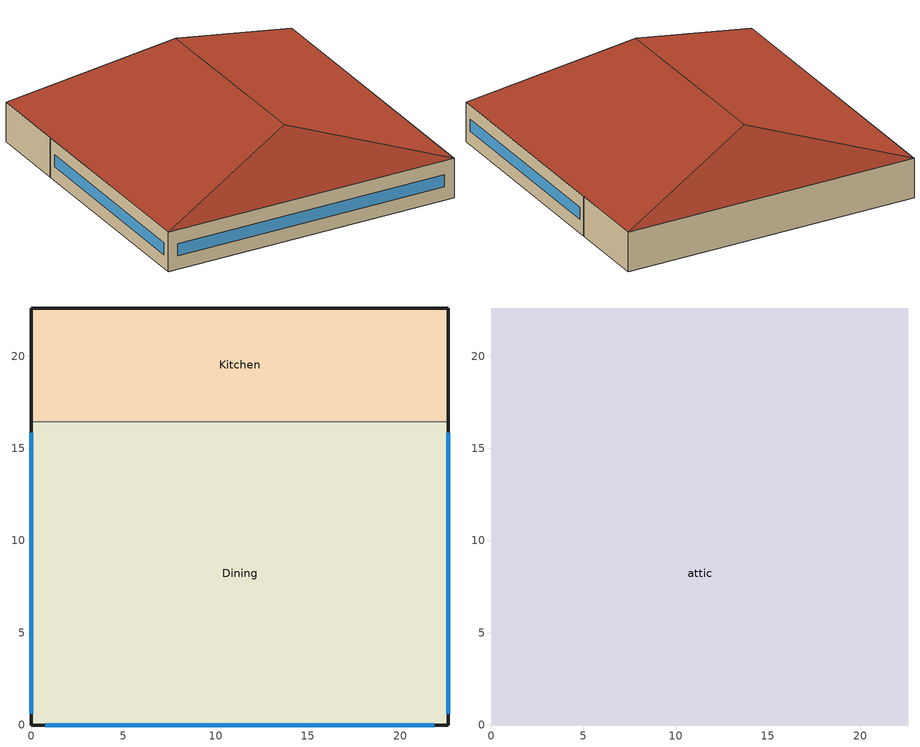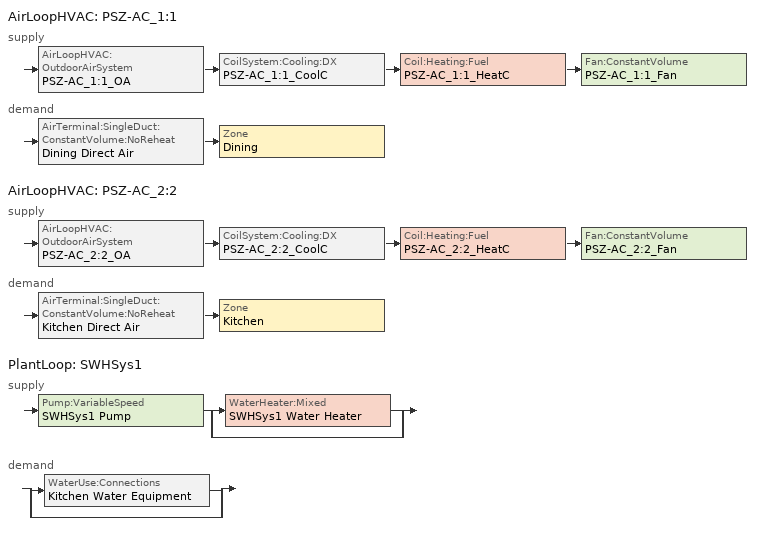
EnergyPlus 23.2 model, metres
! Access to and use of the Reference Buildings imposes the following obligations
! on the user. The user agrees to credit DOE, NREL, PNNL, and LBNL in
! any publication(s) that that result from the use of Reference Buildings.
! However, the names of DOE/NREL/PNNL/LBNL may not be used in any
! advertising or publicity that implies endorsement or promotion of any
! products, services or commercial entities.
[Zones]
Dining
 floor ground (ext-slab): 22.61,16.44 22.61,0 0,0 0,16.44 z0
 wall outside (Steel Frame Non-res Ext Wall): 0,16.44 0,0 22.61,0 22.61,16.44 z0:3.05
 wall to Kitchen (int-walls): 22.61,16.44 0,16.44 z0:3.05
 window (Window Non-res Fixed): 22.61,0.6 22.61,15.84 / 0.75,0 21.86,0 / 0,15.84 0,0.6 z1.07:1.98
Kitchen
 floor ground (ext-slab): 22.61,22.61 22.61,16.44 0,16.44 0,22.61 z0
 wall outside (Steel Frame Non-res Ext Wall): 22.61,16.44 22.61,22.61 0,22.61 0,16.44 z0:3.05
attic
 floor to Dining (Attic Non-res Floor): 0,0 0,16.44 22.61,16.44 22.61,0 z3.05
 floor to Kitchen (Attic Non-res Floor): 22.61,22.61 22.61,16.44 0,16.44 0,22.61 z3.05
 roof outside (Attic Non-res Roof): 22.61,0,3.05 22.61,22.61,3.05 11.3,18.84,6.82 11.3,3.77,6.82; 22.61,22.61,3.05 0,22.61,3.05 11.3,18.84,6.82; 0,0,3.05 22.61,0,3.05 11.3,3.77,6.82; 0,22.61,3.05 0,0,3.05 11.3,3.77,6.82 11.3,18.84,6.82
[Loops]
AirLoopHVAC 'PSZ-AC_1:1'
 supply: AirLoopHVAC:OutdoorAirSystem 'PSZ-AC_1:1_OA' > CoilSystem:Cooling:DX 'PSZ-AC_1:1_CoolC' > Coil:Heating:Fuel 'PSZ-AC_1:1_HeatC' > Fan:ConstantVolume 'PSZ-AC_1:1_Fan'
 demand: AirTerminal:SingleDuct:ConstantVolume:NoReheat 'Dining Direct Air' > Zone 'Dining'
AirLoopHVAC 'PSZ-AC_2:2'
 supply: AirLoopHVAC:OutdoorAirSystem 'PSZ-AC_2:2_OA' > CoilSystem:Cooling:DX 'PSZ-AC_2:2_CoolC' > Coil:Heating:Fuel 'PSZ-AC_2:2_HeatC' > Fan:ConstantVolume 'PSZ-AC_2:2_Fan'
 demand: AirTerminal:SingleDuct:ConstantVolume:NoReheat 'Kitchen Direct Air' > Zone 'Kitchen'
PlantLoop 'SWHSys1'
 supply: Pump:VariableSpeed 'SWHSys1 Pump' > split
  | WaterHeater:Mixed 'SWHSys1 Water Heater'
  | bypass
 demand: split
  | WaterUse:Connections 'Kitchen Water Equipment'
  | bypass
[Building]
Ref Bldg Full Service Restaurant New2004_v1.3_5.0: North Axis {deg}=0; Terrain=City; Loads Convergence Tolerance Value {W}=0.04; Temperature Convergence Tolerance Value {deltaC}=0.2; Solar Distribution=FullInteriorAndExterior; Maximum Number of Warmup Days=25; Minimum Number of Warmup Days=6
[Site:Location]
USA IL-CHICAGO-OHARE: Latitude {deg}=41.77; Longitude {deg}=-87.75; Time Zone {hr}=-6; Elevation {m}=190
[SizingPeriod:DesignDay] Day of Month=21; Humidity Condition Type=Wetbulb; Barometric Pressure {Pa}=99063; Rain Indicator=No; Snow Indicator=No; Daylight Saving Time Indicator=No; Solar Model Indicator=ASHRAEClearSky
Name | Month | Day Type | Maximum Dry-Bulb Temperature {C} | Daily Dry-Bulb Temperature Range {deltaC} | Wetbulb or DewPoint at Maximum Dry-Bulb {C} | Wind Speed {m/s} | Wind Direction {deg} | Sky Clearness
CHICAGO Ann Htg 99.6% Condns DB | 1 | WinterDesignDay | -20.6 | 0 | -20.6 | 4.9 | 270 | 0
CHICAGO Ann Clg .4% Condns WB=>MDB | 7 | SummerDesignDay | 31.2 | 10.7 | 25.5 | 5.3 | 230 | 1
[Site:WaterMainsTemperature]
Calculation Method=CORRELATION; Annual Average Outdoor Air Temperature {C}=9.69; Maximum Difference In Monthly Average Outdoor Air Temperatures {deltaC}=28.1
[Site:GroundTemperature:BuildingSurface]
19.527, 19.502, 19.536, 19.598, 20.002, 21.64, 22.225, 22.375, 21.449, 20.121, 19.802, 19.633
[Construction]
Steel Frame Non-res Ext Wall: Wood Siding, Steel Frame NonRes Wall Insulation, 1/2IN Gypsum
Attic Non-res Floor: 1/2IN Gypsum, AtticFloor NonRes Insulation, 1/2IN Gypsum
Attic Non-res Roof: Roof Membrane, Metal Decking
ext-slab: HW CONCRETE
int-walls: 1/2IN Gypsum, 1/2IN Gypsum
Window Non-res Fixed: NonRes Fixed Assembly Window
InteriorFurnishings: Std Wood 6inch
[Material] Thermal Absorptance=0.9
Name | Roughness | Thickness {m} | Conductivity {W/m-K} | Density {kg/m3} | Specific Heat {J/kg-K} | Solar Absorptance | Visible Absorptance
Steel Frame NonRes Wall Insulation | MediumRough | 0.0870565 | 0.049 | 265 | 836.8 | 0.7 | 0.7
AtticFloor NonRes Insulation | MediumRough | 0.236805 | 0.049 | 265 | 836.8 | 0.7 | 0.7
Std Wood 6inch | MediumSmooth | 0.15 | 0.12 | 540 | 1210 | 0.7 | 0.7
Wood Siding | MediumSmooth | 0.01 | 0.11 | 544.62 | 1210 | 0.78 | 0.78
1/2IN Gypsum | Smooth | 0.0127 | 0.16 | 784.9 | 830 | 0.92 | 0.92
HW CONCRETE | Rough | 0.1016 | 1.311 | 2240 | 836.8 | 0.7 | 0.7
Roof Membrane | VeryRough | 0.0095 | 0.16 | 1121.29 | 1460 | 0.7 | 0.7
Metal Decking | MediumSmooth | 0.0015 | 45.006 | 7680 | 418.4 | 0.7 | 0.3
[WindowMaterial:SimpleGlazingSystem]
NonRes Fixed Assembly Window: U-Factor {W/m2-K}=3.23646; Solar Heat Gain Coefficient=0.39
[Zone] Type=1; Multiplier=1; Floor Area {m2}=autocalculate
Name | Part of Total Floor Area
Dining; Kitchen | Yes
attic | No
[People] Number of People Schedule=BLDG_OCC_SCH; Fraction Radiant=0.3; Sensible Heat Fraction=AUTOCALCULATE; Activity Level Schedule=ACTIVITY_SCH; Enable ASHRAE 55 Comfort Warnings=No; Mean Radiant Temperature Calculation Type=ZoneAveraged; Work Efficiency Schedule=WORK_EFF_SCH; Clothing Insulation Calculation Method=ClothingInsulationSchedule; Clothing Insulation Schedule=CLOTHING_SCH; Air Velocity Schedule=AIR_VELO_SCH; Thermal Comfort Model 1 Type=FANGER
Name | Zone or ZoneList or Space or SpaceList | Number of People Calculation Method | Floor Area per Person {m2/person} | Number of People
Dining People | Dining | Area/Person | 1.39
Kitchen People | Kitchen | People |  | 7.5
[Lights] Schedule=BLDG_LIGHT_SCH; Design Level Calculation Method=Watts/Area; Return Air Fraction=0; Fraction Radiant=0.7; Fraction Visible=0.2; Fraction Replaceable=1; Return Air Fraction Calculated from Plenum Temperature=No
Name | Zone or ZoneList or Space or SpaceList | Watts per Zone Floor Area {W/m2}
Dining_Lights | Dining | 22.6
Kitchen_Lights | Kitchen | 12.9
[ElectricEquipment] Design Level Calculation Method=EquipmentLevel
Name | Zone or ZoneList or Space or SpaceList | Schedule | Design Level {W} | Fraction Latent | Fraction Radiant | Fraction Lost
Dining_MiscElec_Equip | Dining | BLDG_EQUIP_SCH | 22402 | 0.25 | 0.3 | 0
Kitchen_MiscElec_Equip | Kitchen | BLDG_EQUIP_SCH | 52500 | 0.25 | 0.3 | 0.2
Kitchen_ExhFan_Equip | Kitchen | Kitchen_Exhaust_SCH | 699 | 0 | 0 | 1
[GasEquipment]
Kitchen_MiscGas_Equip: Zone or ZoneList or Space or SpaceList=Kitchen; Schedule=GAS_EQUIP_SCH; Design Level Calculation Method=EquipmentLevel; Design Level {W}=166994; Fraction Latent=0.1; Fraction Radiant=0.2; Fraction Lost=0.7
[Exterior:Lights]
Exterior Facade Lighting: Schedule=ALWAYS_ON; Design Level {W}=4235; Control Option=AstronomicalClock
[ZoneInfiltration:DesignFlowRate] Constant Term Coefficient=1; Temperature Term Coefficient=0; Velocity Term Coefficient=0; Velocity Squared Term Coefficient=0
Name | Zone or ZoneList or Space or SpaceList | Schedule | Design Flow Rate Calculation Method | Flow per Exterior Surface Area {m3/s-m2} | Air Changes per Hour {1/hr}
Dining_Infiltration | Dining | INFIL_HALF_ON_SCH | Flow/ExteriorArea | 0.000302
Kitchen_Infiltration | Kitchen | INFIL_HALF_ON_SCH | Flow/ExteriorArea | 0.000302
attic_Infiltration | attic | ALWAYS_ON | AirChanges/Hour |  | 1
[InternalMass] Construction=InteriorFurnishings
Name | Zone or ZoneList | Surface Area {m2}
Dining Internal Mass | Dining | 743.4961
Kitchen Internal Mass | Kitchen | 278.8105
[ZoneMixing]
Kitchen Exhaust Fanmixing_0: Zone or Space=Kitchen; Schedule=HVACOperationSchd; Design Flow Rate Calculation Method=Flow/Zone; Design Flow Rate {m3/s}=1.828; Source Zone or Space=Dining; Delta Temperature {deltaC}=0
[Fan:ConstantVolume] Availability Schedule=HVACOperationSchd; Pressure Rise {Pa}=622; Maximum Flow Rate {m3/s}=AUTOSIZE; Motor In Airstream Fraction=1
Name | Fan Total Efficiency | Motor Efficiency
PSZ-AC_1:1_Fan | 0.56875 | 0.875
PSZ-AC_2:2_Fan | 0.546 | 0.84
[Fan:ZoneExhaust] Availability Schedule=HVACOperationSchd; Fan Total Efficiency=1; Pressure Rise {Pa}=1.0e-006
Name | Maximum Flow Rate {m3/s}
Dining Exhaust Fan | 1.828
Kitchen Exhaust Fan | 0.06
[Coil:Heating:Fuel] Availability Schedule=ALWAYS_ON; Fuel Type=NaturalGas; Nominal Capacity {W}=AUTOSIZE
Name | Burner Efficiency
PSZ-AC_1:1_HeatC | 0.78
PSZ-AC_2:2_HeatC | 0.8
[Coil:Cooling:DX:TwoSpeed]
PSZ-AC_1:1_CoolC DXCoil: Availability Schedule=ALWAYS_ON; High Speed Gross Rated Total Cooling Capacity {W}=AUTOSIZE; High Speed Rated Sensible Heat Ratio=AUTOSIZE; High Speed Gross Rated Cooling COP {W/W}=3.23372; High Speed Rated Air Flow Rate {m3/s}=AUTOSIZE; Total Cooling Capacity Function of Temperature Curve=Measured_CoolCStandard10Ton_CapFT; Total Cooling Capacity Function of Flow Fraction Curve=Measured_CoolCStandard10Ton_CapFF; Energy Input Ratio Function of Temperature Curve=Measured_CoolCStandard10Ton_EIRFT; Energy Input Ratio Function of Flow Fraction Curve=Measured_CoolCStandard10Ton_EIRFFF; Part Load Fraction Correlation Curve=No_PLR_Degredation; Low Speed Gross Rated Total Cooling Capacity {W}=AUTOSIZE; Low Speed Gross Rated Sensible Heat Ratio=AUTOSIZE; Low Speed Gross Rated Cooling COP {W/W}=3.28187; Low Speed Rated Air Flow Rate {m3/s}=AUTOSIZE; Low Speed Total Cooling Capacity Function of Temperature Curve=Measured_LowSpeedCoolCapLSFT; Low Speed Energy Input Ratio Function of Temperature Curve=Measured_LowSpeedCoolEIRLSFT
[Coil:Cooling:DX:SingleSpeed]
PSZ-AC_2:2_CoolC DXCoil: Availability Schedule=ALWAYS_ON; Gross Rated Total Cooling Capacity {W}=AUTOSIZE; Gross Rated Sensible Heat Ratio=AUTOSIZE; Gross Rated Cooling COP {W/W}=3.66668; Rated Air Flow Rate {m3/s}=AUTOSIZE; 2023 Rated Evaporator Fan Power Per Volume Flow {W/(m3/s)}=934.4; Total Cooling Capacity Function of Temperature Curve=Cool-Cap-fT; Total Cooling Capacity Function of Flow Fraction Curve=ConstantCubic; Energy Input Ratio Function of Temperature Curve=Cool-EIR-fT; Energy Input Ratio Function of Flow Fraction Curve=ConstantCubic; Part Load Fraction Correlation Curve=Cool-PLF-fPLR
[Zone equipment]
Dining: Dining Exhaust Fan, Dining Direct Air
Kitchen: Kitchen Exhaust Fan, Kitchen Direct Air
[Sizing:Zone] Zone Cooling Design Supply Air Temperature Input Method=SupplyAirTemperature; Zone Cooling Design Supply Air Temperature {C}=14; Zone Heating Design Supply Air Temperature Input Method=SupplyAirTemperature; Zone Heating Design Supply Air Temperature {C}=40; Zone Cooling Design Supply Air Humidity Ratio {kgWater/kgDryAir}=0.0085; Zone Heating Design Supply Air Humidity Ratio {kgWater/kgDryAir}=0.008; Cooling Design Air Flow Method=DesignDay; Heating Design Air Flow Method=DesignDay; Account for Dedicated Outdoor Air System=No; Dedicated Outdoor Air System Control Strategy=NeutralSupplyAir; Dedicated Outdoor Air Low Setpoint Temperature for Design {C}=autosize; Dedicated Outdoor Air High Setpoint Temperature for Design {C}=autosize
Name | Design Specification Outdoor Air Object
Dining | SZ DSOA Dining
Kitchen | SZ DSOA Kitchen
[DesignSpecification:OutdoorAir] Outdoor Air Method=Flow/Person
Name | Outdoor Air Flow per Person {m3/s-person}
SZ DSOA Dining | 0.01
SZ DSOA Kitchen | 0.008
[ZoneControl:Thermostat] Control Type Schedule=Dual Zone Control Type Sched
Name | Zone or ZoneList | Control 1
Dining Thermostat | Dining | Dining DualSPSched
Kitchen Thermostat | Kitchen | Kitchen DualSPSched
[ThermostatSetpoint:DualSetpoint]
Name | Heating Setpoint Temperature Schedule | Cooling Setpoint Temperature Schedule
Dining DualSPSched | HTGSETP_SCH | CLGSETP_SCH
Kitchen DualSPSched | HTGSETP_KITCHEN_SCH | CLGSETP_KITCHEN_SCH
[SetpointManager:SingleZone:Reheat] Control Variable=Temperature; Minimum Supply Air Temperature {C}=10; Maximum Supply Air Temperature {C}=50
Name | Control Zone | Setpoint Node or NodeList
SupAirTemp MngrDining | Dining | PSZ-AC_1:1 Supply Equipment Outlet Node
SupAirTemp MngrKitchen | Kitchen | PSZ-AC_2:2 Supply Equipment Outlet Node
[Sizing:System] Type of Load to Size On=Sensible; Design Outdoor Air Flow Rate {m3/s}=AUTOSIZE; Central Heating Maximum System Air Flow Ratio=1; Preheat Design Temperature {C}=7; Preheat Design Humidity Ratio {kgWater/kgDryAir}=0.008; Precool Design Temperature {C}=12.8; Precool Design Humidity Ratio {kgWater/kgDryAir}=0.008; Central Cooling Design Supply Air Temperature {C}=12.8; Central Heating Design Supply Air Temperature {C}=40; Type of Zone Sum to Use=NonCoincident; Central Cooling Design Supply Air Humidity Ratio {kgWater/kgDryAir}=0.0085; Central Heating Design Supply Air Humidity Ratio {kgWater/kgDryAir}=0.008; Cooling Supply Air Flow Rate Method=DesignDay; Cooling Supply Air Flow Rate {m3/s}=0; Heating Supply Air Flow Rate Method=DesignDay; Heating Supply Air Flow Rate {m3/s}=0; Zone Maximum Outdoor Air Fraction=1; Cooling Design Capacity Method=CoolingDesignCapacity; Cooling Design Capacity {W}=autosize; Heating Design Capacity Method=HeatingDesignCapacity; Heating Design Capacity {W}=autosize; Central Cooling Capacity Control Method=VAV
Name | 100% Outdoor Air in Cooling | 100% Outdoor Air in Heating
PSZ-AC_1:1 | No | No
PSZ-AC_2:2 | YES | YES
[Controller:OutdoorAir] Minimum Outdoor Air Flow Rate {m3/s}=AUTOSIZE; Maximum Outdoor Air Flow Rate {m3/s}=AUTOSIZE; Economizer Control Action Type=ModulateFlow; Economizer Maximum Limit Dry-Bulb Temperature {C}=28; Economizer Maximum Limit Enthalpy {J/kg}=64000; Economizer Minimum Limit Dry-Bulb Temperature {C}=-100; Lockout Type=NoLockout; Minimum Limit Type=FixedMinimum; Minimum Outdoor Air Schedule=MinOA_Sched
Name | Economizer Control Type
PSZ-AC_1:1_OA_Controller | DifferentialDryBulb
PSZ-AC_2:2_OA_Controller | NoEconomizer
[AirLoopHVAC] Design Supply Air Flow Rate {m3/s}=AUTOSIZE
PSZ-AC_1:1; PSZ-AC_2:2
[CoilSystem:Cooling:DX] Availability Schedule=ALWAYS_ON
Name | Cooling Coil
PSZ-AC_1:1_CoolC | PSZ-AC_1:1_CoolC DXCoil
PSZ-AC_2:2_CoolC | PSZ-AC_2:2_CoolC DXCoil
[AirTerminal:SingleDuct:ConstantVolume:NoReheat] Availability Schedule=ALWAYS_ON; Maximum Air Flow Rate {m3/s}=AUTOSIZE
Dining Direct Air; Kitchen Direct Air
[AvailabilityManager:NightCycle] Applicability Schedule=ALWAYS_ON; Fan Schedule=HVACOperationSchd; Control Type=CycleOnAny; Thermostat Tolerance {deltaC}=1; Cycling Run Time Control Type=FixedRunTime; Cycling Run Time {s}=1800
PSZ-AC_1:1 Availability Manager; PSZ-AC_2:2 Availability Manager
[SetpointManager:MixedAir] Control Variable=Temperature
Name | Setpoint Node or NodeList
PSZ-AC_1:1_CoolC SAT Manager | PSZ-AC_1:1_CoolC-PSZ-AC_1:1_HeatCNode
PSZ-AC_1:1_HeatC MixedAir Manager | PSZ-AC_1:1_HeatC-PSZ-AC_1:1_FanNode
PSZ-AC_1:1_OAMixed Air Temp Manager | PSZ-AC_1:1_OA-PSZ-AC_1:1_CoolCNode
PSZ-AC_2:2_CoolC SAT Manager | PSZ-AC_2:2_CoolC-PSZ-AC_2:2_HeatCNode
PSZ-AC_2:2_HeatC MixedAir Manager | PSZ-AC_2:2_HeatC-PSZ-AC_2:2_FanNode
PSZ-AC_2:2_OAMixed Air Temp Manager | PSZ-AC_2:2_OA-PSZ-AC_2:2_CoolCNode
[Refrigeration:Case] Availability Schedule=ALWAYS_ON; Zone=Kitchen; Rated Ambient Temperature {C}=23.88; Rated Ambient Relative Humidity {percent}=55; Latent Case Credit Curve Type=CaseTemperatureMethod; Standard Case Lighting Power per Unit Length {W/m}=33; Case Lighting Schedule=BLDG_LIGHT_SCH; Fraction of Lighting Energy to Case=1; Case Anti-Sweat Heater Power per Unit Length {W/m}=0; Minimum Anti-Sweat Heater Power per Unit Length {W/m}=0; Anti-Sweat Heater Control Type=None; Humidity at Zero Anti-Sweat Heater Energy {percent}=0; Case Height {m}=0; Defrost Energy Correction Curve Type=None
Name | Rated Total Cooling Capacity per Unit Length {W/m} | Rated Latent Heat Ratio | Rated Runtime Fraction | Case Length {m} | Case Operating Temperature {C} | Latent Case Credit Curve | Standard Case Fan Power per Unit Length {W/m} | Operating Case Fan Power per Unit Length {W/m} | Fraction of Anti-Sweat Heater Energy to Case | Case Defrost Power per Unit Length {W/m} | Case Defrost Type | Case Defrost Schedule | Case Defrost Drip-Down Schedule | Under Case HVAC Return Air Fraction | Refrigerated Case Restocking Schedule | Case Credit Fraction Schedule
Kitchen_Case:1_WALKINFREEZER | 688 | 0.1 | 0.4 | 2.44 | -23 | Kitchen_Case:1_WALKINFREEZERSingleShelfHorizontal_LatentEnergyMult | 74 | 74 | 0 | 820 | Electric | Kitchen_Case:1_WALKINFREEZER_CaseDefrost2aDaySched | Kitchen_Case:1_WALKINFREEZER_CaseDripDown2aDaySched | 0 | Kitchen_Case:1_WALKINFREEZER_WalkInStockingSched | Kitchen_Case:1_WALKINFREEZER_CaseCreditReduxSched
Kitchen_Case:2_SELFCONTAINEDDISPLAYCASE | 734 | 0.08 | 0.85 | 3.05 | 2 | Kitchen_Case:2_SELFCONTAINEDDISPLAYCASEMultiShelfVertical_LatentEnergyMult | 66 | 66 | 0.2 | 0 | None |  |  | 0.05 | Kitchen_Case:2_SELFCONTAINEDDISPLAYCASE_CaseStockingSched
[Refrigeration:CompressorRack] Heat Rejection Location=OUTDOORS; Design Condenser Fan Power {W}=330; Condenser Type=AIRCOOLED
Name | Design Compressor Rack COP {W/W} | Compressor Rack COP Function of Temperature Curve | Condenser Fan Power Function of Temperature Curve | Refrigeration Case Name or WalkIn Name or CaseAndWalkInList
RACK1 | 1.5 | RACK1_RackCOPfTCurve | RACK1_RackCondFanCurve2 | Kitchen_Case:1_WALKINFREEZER
RACK2 | 3 | RACK2_RackCOPfTCurve |  | Kitchen_Case:2_SELFCONTAINEDDISPLAYCASE
[WaterHeater:Mixed]
SWHSys1 Water Heater: Tank Volume {m3}=0.2; Setpoint Temperature Schedule=SWHSys1 Water Heater Setpoint Temperature Schedule Name; Deadband Temperature Difference {deltaC}=2; Maximum Temperature Limit {C}=82.2222; Heater Control Type=Cycle; Heater Maximum Capacity {W}=845000; Heater Fuel Type=NATURALGAS; Heater Thermal Efficiency=0.8; Off Cycle Parasitic Fuel Consumption Rate {W}=20; Off Cycle Parasitic Fuel Type=NATURALGAS; Off Cycle Parasitic Heat Fraction to Tank=0.8; On Cycle Parasitic Fuel Type=NATURALGAS; Ambient Temperature Indicator=SCHEDULE; Ambient Temperature Schedule=SWHSys1 Water Heater Ambient Temperature Schedule Name; Off Cycle Loss Coefficient to Ambient Temperature {W/K}=6; On Cycle Loss Coefficient to Ambient Temperature {W/K}=6; Use Side Effectiveness=1; Source Side Effectiveness=1; Use Side Design Flow Rate {m3/s}=AUTOSIZE; Source Side Design Flow Rate {m3/s}=AUTOSIZE; Indirect Water Heating Recovery Time {hr}=1.5
[WaterUse:Equipment]
Kitchen Water Equipment: Peak Flow Rate {m3/s}=0.00014; Flow Rate Fraction Schedule=BLDG_SWH_SCH; Target Temperature Schedule=Kitchen Water Equipment Temp Sched; Hot Water Supply Temperature Schedule=Kitchen Water Equipment Hot Supply Temp Sched; Zone=Kitchen; Sensible Fraction Schedule=Kitchen Water Equipment Sensible fract sched; Latent Fraction Schedule=Kitchen Water Equipment Latent fract sched
[Pump:VariableSpeed]
SWHSys1 Pump: Design Maximum Flow Rate {m3/s}=AUTOSIZE; Design Pump Head {Pa}=0.1; Design Power Consumption {W}=AUTOSIZE; Motor Efficiency=1; Fraction of Motor Inefficiencies to Fluid Stream=0; Coefficient 1 of the Part Load Performance Curve=0; Coefficient 2 of the Part Load Performance Curve=1; Coefficient 3 of the Part Load Performance Curve=0; Coefficient 4 of the Part Load Performance Curve=0; Design Minimum Flow Rate {m3/s}=0; Pump Control Type=Intermittent
[PlantEquipmentList]
SWHSys1 Equipment List: SWHSys1 Water Heater
[Sizing:Plant]
SWHSys1: Loop Type=Heating; Design Loop Exit Temperature {C}=60; Loop Design Temperature Difference {deltaC}=5
[SetpointManager:Scheduled]
SWHSys1 Loop Setpoint Manager: Control Variable=Temperature; Schedule=SWHSys1-Loop-Temp-Schedule; Setpoint Node or NodeList=SWHSys1 Supply Outlet Node
[PlantEquipmentOperationSchemes]
SWHSys1 Loop Operation Scheme List: Control Scheme 1=SWHSys1 Operation Scheme; Control Scheme 1 Schedule=PlantOnSched
[PlantEquipmentOperation:HeatingLoad]
SWHSys1 Operation Scheme: Load Range 1 Lower Limit {W}=0; Load Range 1 Upper Limit {W}=1000000000000000; Range 1 Equipment List=SWHSys1 Equipment List
[PlantLoop]
SWHSys1: Fluid Type=Water; Plant Equipment Operation Scheme=SWHSys1 Loop Operation Scheme List; Maximum Loop Temperature {C}=60; Minimum Loop Temperature {C}=10; Maximum Loop Flow Rate {m3/s}=AUTOSIZE; Minimum Loop Flow Rate {m3/s}=0; Plant Loop Volume {m3}=AUTOSIZE; Load Distribution Scheme=Optimal
[WaterUse:Connections]
Kitchen Water Equipment: Water Use Equipment 1=Kitchen Water Equipment
[UtilityCost:Tariff]
Name | Output Meter | Conversion Factor Choice | Demand Window Length | Monthly Charge or Variable | Group
PSI_LLF_LowLoadFactorService | Electricity:Facility | kWh | HalfHour | 15 | Comm Elect
PSI_CS_CommercialElectricService | Electricity:Facility | kWh |  | 9.4 | Comm Elect
IN_EIAMonthlyRateGas | NaturalGas:Facility | MCF |  | 0 | Comm Gas
[UtilityCost:Charge:Block] Source Variable=totalEnergy; Season=Annual; Category Variable=EnergyCharges
Name | Utility Cost Charge Block | Tariff | Block Size 1 Value or Variable | Block 1 Cost per Unit Value or Variable | Block Size 2 Value or Variable | Block 2 Cost per Unit Value or Variable | Block Size 3 Value or Variable | Block 3 Cost per Unit Value or Variable | Block Size 4 Value or Variable | Block 4 Cost per Unit Value or Variable | Block Size Multiplier Value or Variable
 | AnnualEnergyCharge | PSI_LLF_LowLoadFactorService | 300 | 0.108222 | 700 | 0.087021 | 1500 | 0.07842 | remaining | 0.05832
 | AnnualDemandBaseCharge | PSI_LLF_LowLoadFactorService | 190 | 0 | 110 | 0.051773 | remaining | 0.046965 |  |  | TotalDemand
 | AnnualEnergyCharge | PSI_CS_CommercialElectricService | 300 | 0.082409 | 700 | 0.072873 | 1500 | 0.061696 | remaining | 0.041179
[UtilityCost:Charge:Simple] Season=Annual
Name | Utility Cost Charge Simple | Tariff | Source Variable | Category Variable | Cost per Unit Value or Variable
 | FuelCostAdjustEnergyCharge | PSI_LLF_LowLoadFactorService | totalEnergy | EnergyCharges | 0.002028
 | QualPollutionControlAdjustEnergyCharge | PSI_LLF_LowLoadFactorService | totalEnergy | EnergyCharges | 0.000536
 | SoxNoxRiderAdjustEnergyCharge | PSI_LLF_LowLoadFactorService | totalEnergy | EnergyCharges | 0.001127
 | DSMRiderAdjustEnergyCharge | PSI_LLF_LowLoadFactorService | totalEnergy | EnergyCharges | -0.00037
 | PurchPowerTrackerAdjustEnergyCharge | PSI_LLF_LowLoadFactorService | totalEnergy | EnergyCharges | -3.1e-05
 | MidwestISOAdjustEnergyCharge | PSI_LLF_LowLoadFactorService | totalEnergy | EnergyCharges | -0.000216
 | CleanCoalRiderEnergyCharge | PSI_LLF_LowLoadFactorService | totalEnergy | EnergyCharges | 0.000833
 | TaxofeightPercent | PSI_LLF_LowLoadFactorService | SubTotal | Taxes | 0.08
 | FuelCostAdjustEnergyCharge | PSI_CS_CommercialElectricService | totalEnergy | EnergyCharges | 0.002028
 | QualPollutionControlAdjustEnergyCharge | PSI_CS_CommercialElectricService | totalEnergy | EnergyCharges | 0.000536
 | SoxNoxRiderAdjustEnergyCharge | PSI_CS_CommercialElectricService | totalEnergy | EnergyCharges | 0.001127
 | DSMRiderAdjustEnergyCharge | PSI_CS_CommercialElectricService | totalEnergy | EnergyCharges | 0.000021
 | PurchPowerTrackerAdjustEnergyCharge | PSI_CS_CommercialElectricService | totalEnergy | EnergyCharges | 0.000034
 | MidwestISOAdjustEnergyCharge | PSI_CS_CommercialElectricService | totalEnergy | EnergyCharges | -0.000203
 | CleanCoalRiderEnergyCharge | PSI_CS_CommercialElectricService | totalEnergy | EnergyCharges | 0.000807
 | TaxofeightPercent | PSI_CS_CommercialElectricService | SubTotal | Taxes | 0.08
 | MonthlyRateGasCharge | IN_EIAMonthlyRateGas | totalEnergy | EnergyCharges | IN_MonthlyGasRates
 | TaxofEightPercent | IN_EIAMonthlyRateGas | SubTotal | Taxes | 0.08
[UtilityCost:Qualify] Variable=TotalDemand; Threshold Value or Variable=75; Season=Annual; Threshold Test=Count
Name | Utility Cost Qualify | Tariff | Qualify Type | Number of Months
 | MinDemand75kw | PSI_LLF_LowLoadFactorService | Minimum | 12
 | MaxDemand75kw | PSI_CS_CommercialElectricService | Maximum | 1
[UtilityCost:Variable]
IN_MonthlyGasRates: Tariff=IN_EIAMonthlyRateGas; Variable Type=Currency; January Value=8.22; February Value=7.51; March Value=8.97; April Value=9.01; May Value=9.16; June Value=10.44; July Value=10.32; August Value=10.13; September Value=9.2; October Value=8.18; November Value=7.83; December Value=7.63
[Schedule:Compact]
ALWAYS_ON; PlantOnSched: Through: 12/31, For: AllDays, Until: 24:00, 1
ACTIVITY_SCH: Through: 12/31, For: AllDays, Until: 24:00, 120
AIR_VELO_SCH; Kitchen Water Equipment Sensible fract sched: Through: 12/31, For: AllDays, Until: 24:00, 0.2
BLDG_EQUIP_SCH: Through: 12/31, For: Weekday, Until: 06:00, 0.1, Until: 07:00, 0.25, Until: 09:00, 0.35, Until: 10:00, 0.25, Until: 13:00, 0.35, Until: 16:00, 0.25, Until: 19:00, 0.35, Until: 24:00, 0.25, For: Saturday, Until: 06:00, 0.1, Until: 07:00, 0.25, Until: 09:00, 0.35, Until: 10:00, 0.25, Until: 13:00, 0.35, Until: 16:00, 0.25, Until: 19:00, 0.35, Until: 24:00, 0.25, For: SummerDesignDay, Until: 24:00, 0.35, For: WinterDesignDay, Until: 24:00, 0, For: Sunday Holidays AllOtherDays, Until: 06:00, 0.1, Until: 07:00, 0.25, Until: 09:00, 0.35, Until: 10:00, 0.25, Until: 13:00, 0.35, Until: 16:00, 0.25, Until: 19:00, 0.35, Until: 24:00, 0.25
BLDG_LIGHT_SCH: Through: 12/31, For: SummerDesignDay, Until: 24:00, 1, For: WinterDesignDay, Until: 24:00, 0, For: Weekday Saturday Sunday Holidays AllOtherDays, Until: 01:00, 0.45, Until: 05:00, 0.15, Until: 06:00, 0.45, Until: 24:00, 0.9
BLDG_OCC_SCH: Through: 12/31, For: Weekdays, Until: 01:00, 0.05, Until: 05:00, 0, Until: 06:00, 0.05, Until: 07:00, 0.1, Until: 10:00, 0.4, Until: 11:00, 0.2, Until: 12:00, 0.5, Until: 13:00, 0.8, Until: 14:00, 0.7, Until: 15:00, 0.4, Until: 16:00, 0.2, Until: 17:00, 0.25, Until: 18:00, 0.5, Until: 21:00, 0.8, Until: 22:00, 0.5, Until: 23:00, 0.35, Until: 24:00, 0.2, For: SummerDesignDay, Until: 24:00, 1, For: WinterDesignDay, Until: 24:00, 0, For: Saturday, Until: 01:00, 0.05, Until: 06:00, 0, Until: 07:00, 0.05, Until: 09:00, 0.5, Until: 10:00, 0.4, Until: 11:00, 0.2, Until: 12:00, 0.45, Until: 14:00, 0.5, Until: 15:00, 0.35, Until: 18:00, 0.3, Until: 19:00, 0.7, Until: 20:00, 0.9, Until: 21:00, 0.7, Until: 22:00, 0.65, Until: 23:00, 0.55, Until: 24:00, 0.35, For: Sunday Holidays AllOtherDays, Until: 01:00, 0.05, Until: 06:00, 0, Until: 07:00, 0.05, Until: 09:00, 0.5, Until: 11:00, 0.2, Until: 12:00, 0.3, Until: 14:00, 0.5, Until: 15:00, 0.3, Until: 16:00, 0.2, Until: 17:00, 0.25, Until: 18:00, 0.35, Until: 19:00, 0.55, Until: 20:00, 0.65, Until: 21:00, 0.7, Until: 22:00, 0.35, Until: 24:00, 0.2
CLOTHING_SCH: Through: 04/30, For: AllDays, Until: 24:00, 1, Through: 09/30, For: AllDays, Until: 24:00, 0.5, Through: 12/31, For: AllDays, Until: 24:00, 1
GAS_EQUIP_SCH: Through: 12/31, For: Weekdays Saturday, Until: 05:00, 0.02, Until: 06:00, 0.05, Until: 07:00, 0.1, Until: 08:00, 0.15, Until: 09:00, 0.2, Until: 10:00, 0.15, Until: 13:00, 0.25, Until: 14:00, 0.2, Until: 15:00, 0.15, Until: 16:00, 0.2, Until: 19:00, 0.3, Until: 21:00, 0.2, Until: 22:00, 0.15, Until: 23:00, 0.1, Until: 24:00, 0.05, For: SummerDesignDay, Until: 24:00, 0.25, For: WinterDesignDay, Until: 24:00, 0, For: Sunday Holidays AllOtherDays, Until: 05:00, 0.02, Until: 06:00, 0.05, Until: 07:00, 0.1, Until: 08:00, 0.15, Until: 09:00, 0.2, Until: 10:00, 0.15, Until: 13:00, 0.25, Until: 14:00, 0.2, Until: 15:00, 0.15, Until: 16:00, 0.2, Until: 19:00, 0.3, Until: 21:00, 0.2, Until: 22:00, 0.15, Until: 23:00, 0.1, Until: 24:00, 0.05
Kitchen_Exhaust_SCH; HVACOperationSchd; MinOA_Sched: Through: 12/31, For: AllDays, Until: 01:00, 1, Until: 05:00, 0, Until: 24:00, 1
INFIL_HALF_ON_SCH: Through: 12/31, For: Weekdays SummerDesignDay, Until: 05:00, 1, Until: 24:00, 0.5, For: Saturday WinterDesignDay, Until: 05:00, 1, Until: 24:00, 0.5, For: Sunday Holidays AllOtherDays, Until: 05:00, 1, Until: 24:00, 0.5
WORK_EFF_SCH: Through: 12/31, For: AllDays, Until: 24:00, 0
Dual Zone Control Type Sched: Through: 12/31, For: AllDays, Until: 24:00, 4
CLGSETP_KITCHEN_SCH: Through: 12/31, For: WinterDesignDay, Until: 24:00, 30, For: AllOtherDays, Until: 01:00, 26, Until: 05:00, 30, Until: 24:00, 26
HTGSETP_KITCHEN_SCH: Through: 12/31, For: SummerDesignDay, Until: 24:00, 15.6, For: WinterDesignDay, Until: 24:00, 19, For: AllOtherDays, Until: 01:00, 19, Until: 05:00, 15.6, Until: 24:00, 19
CLGSETP_SCH: Through: 12/31, For: WinterDesignDay, Until: 24:00, 30, For: AllOtherDays, Until: 01:00, 24, Until: 05:00, 30, Until: 24:00, 24
HTGSETP_SCH: Through: 12/31, For: SummerDesignDay, Until: 24:00, 15.6, For: WinterDesignDay, Until: 24:00, 21, For: AllOtherDays, Until: 01:00, 21, Until: 05:00, 15.6, Until: 24:00, 21
Kitchen_Case:1_WALKINFREEZER_CaseCreditReduxSched: Through: 12/31, For:AllDays, Interpolate:No, Until: 7:00, 0.2, Until: 21:00, 0.4, Until: 24:00, 0.2
Kitchen_Case:1_WALKINFREEZER_CaseDefrost2aDaySched: Through: 12/31, For:AllDays, Interpolate:Average, Until: 11:00, 0, Until: 11:20, 1, Until: 23:00, 0, Until: 23:20, 1, Until: 24:00, 0
Kitchen_Case:1_WALKINFREEZER_CaseDripDown2aDaySched: Through: 12/31, For:AllDays, Interpolate:Average, Until: 11:00, 0, Until: 11:30, 1, Until: 23:00, 0, Until: 23:30, 1, Until: 24:00, 0
Kitchen_Case:1_WALKINFREEZER_WalkInStockingSched: Through: 12/31, For: Tuesday Friday, Until: 4:00, 0, Until: 5:00, 725, Until: 6:00, 417, Until: 7:00, 290, Until: 24:00, 0, For: AllOtherDays, Until: 4:00, 0, Until: 5:00, 125, Until: 6:00, 117, Until: 7:00, 90, Until: 19:00, 0, Until: 20:00, 125, Until: 21:00, 117, Until: 22:00, 90, Until: 24:00, 0
Kitchen_Case:2_SELFCONTAINEDDISPLAYCASE_CaseStockingSched: Through: 12/31, For:AllDays, Until: 6:00, 0, Until: 7:00, 50, Until: 9:00, 70, Until: 10:00, 80, Until: 11:00, 70, Until: 13:00, 50, Until: 14:00, 80, Until: 15:00, 90, Until: 16:00, 80, Until: 24:00, 0
BLDG_SWH_SCH: Through: 12/31, For: Weekdays SummerDesignDay, Until: 01:00, 0.2, Until: 06:00, 0, Until: 07:00, 0.15, Until: 08:00, 0.6, Until: 09:00, 0.55, Until: 10:00, 0.45, Until: 11:00, 0.4, Until: 12:00, 0.45, Until: 13:00, 0.4, Until: 14:00, 0.35, Until: 17:00, 0.3, Until: 18:00, 0.4, Until: 19:00, 0.55, Until: 20:00, 0.6, Until: 21:00, 0.5, Until: 22:00, 0.55, Until: 23:00, 0.45, Until: 24:00, 0.25, For: Saturday WinterDesignDay, Until: 01:00, 0.2, Until: 06:00, 0, Until: 09:00, 0.15, Until: 10:00, 0.5, Until: 11:00, 0.45, Until: 13:00, 0.5, Until: 14:00, 0.45, Until: 16:00, 0.4, Until: 17:00, 0.35, Until: 18:00, 0.4, Until: 20:00, 0.55, Until: 21:00, 0.5, Until: 22:00, 0.55, Until: 23:00, 0.4, Until: 24:00, 0.3, For: Sunday Holidays AllOtherDays, Until: 01:00, 0.25, Until: 06:00, 0, Until: 10:00, 0.15, Until: 12:00, 0.5, Until: 14:00, 0.4, Until: 17:00, 0.3, Until: 18:00, 0.4, Until: 20:00, 0.5, Until: 21:00, 0.4, Until: 22:00, 0.5, Until: 23:00, 0.4, Until: 24:00, 0.2
Kitchen Water Equipment Hot Supply Temp Sched; Kitchen Water Equipment Temp Sched: Through: 12/31, For: AllDays, Until: 24:00, 49
Kitchen Water Equipment Latent fract sched: Through: 12/31, For: AllDays, Until: 24:00, 0.05
SWHSys1 Water Heater Ambient Temperature Schedule Name: Through: 12/31, For: AllDays, Until: 24:00, 22
SWHSys1 Water Heater Setpoint Temperature Schedule Name; SWHSys1-Loop-Temp-Schedule: Through: 12/31, For: AllDays, Until: 24:00, 60
[Curve:Quadratic]
Name | Coefficient1 Constant | Coefficient2 x | Coefficient3 x**2 | Minimum Value of x | Maximum Value of x | Minimum Curve Output | Maximum Curve Output
Cool-PLF-fPLR | 0.909496 | 0.0986477 | -0.00819488 | 0 | 1 | 0.7 | 1
Measured_CoolCStandard10Ton_CapFF | 0.7685 | 0.2315 | 0 | 0.776 | 1.197
Measured_CoolCStandard10Ton_EIRFFF | 1.192 | -0.1917 | 0 | 0.776 | 1.197
No_PLR_Degredation | 1 | 0 | 0 | 0 | 1
RACK1_RackCOPfTCurve | 1.7603 | -0.0377 | 0.0004 | 10 | 35
RACK1_RackCondFanCurve2 | 0 | 0.0286 | 0 | 0 | 35
RACK2_RackCOPfTCurve | 1 | 0 | 0 | 0 | 50
[Curve:Cubic]
Name | Coefficient1 Constant | Coefficient2 x | Coefficient3 x**2 | Coefficient4 x**3 | Minimum Value of x | Maximum Value of x
ConstantCubic | 1 | 0 | 0 | 0 | -100 | 100
Kitchen_Case:1_WALKINFREEZERSingleShelfHorizontal_LatentEnergyMult | 0.020376 | 0.00024378 | 1.14e-05 | 1.811e-07 | -35 | 20
Kitchen_Case:2_SELFCONTAINEDDISPLAYCASEMultiShelfVertical_LatentEnergyMult | 0.0265263 | 0.00107803 | -6.02558e-05 | 1.23732e-06 | -35 | 20
[Curve:Biquadratic]
Name | Coefficient1 Constant | Coefficient2 x | Coefficient3 x**2 | Coefficient4 y | Coefficient5 y**2 | Coefficient6 x*y | Minimum Value of x | Maximum Value of x | Minimum Value of y | Maximum Value of y
Cool-Cap-fT | 0.971212 | -0.0152755 | 0.00144345 | -0.00039321 | -6.8364e-06 | -0.000290596 | -100 | 100 | -100 | 100
Cool-EIR-fT | 0.286871 | 0.0239022 | -0.000810648 | 0.0134585 | 0.000338936 | -0.000487004 | -100 | 100 | -100 | 100
Measured_LowSpeedCoolCapLSFT | 0.4136 | 0.03105 | 0 | 0.006952 | -0.0002128 | 0 | 11.1 | 29.4 | 10 | 50.3
Measured_CoolCStandard10Ton_CapFT | 0.52357 | 0.03478 | 0 | -0.001915 | -0.00010838 | 0 | 11.1 | 29.4 | 10 | 50.3
Measured_LowSpeedCoolEIRLSFT | 1.1389 | -0.04518 | 0.0014298 | 0.006044 | 0.0006745 | -0.0012325 | 11.1 | 29.4 | 10 | 50.3
Measured_CoolCStandard10Ton_EIRFT | 0.9847 | -0.04285 | 0.0013562 | 0.009934 | 0.0006398 | -0.001169 | 11.1 | 29.4 | 10 | 50.3
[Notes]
RefBldgFullServiceRestaurantNew2004_Chicago.idf
This example file is based on Version 1.3_5.0 and was transitioned to Version 6.0 using the transition utility
DOE Commercial Reference Building
Full Service Restaurant, new construction 90.1-2004
EnergyPlus Version 6.0
ASHRAE Standards 90.1-2004 and 62-1999
Description:  Single story, Two zone building.
Form:         Area = 511 m2 (5,500 ft2); Number of Stories = 1 plus attic; Shape = rectangle, Aspect ratio = 1.0
Envelope:     Envelope thermal properties vary with climate according to ASHRAE Standard 90.1-2004.
Opaque constructions: steel frame walls; attic roof; slab-on-grade floor
Windows: window-to-wall ratio = 17.1%
Infiltration = 0.4 cfm/ft2 above grade wall area at 0.3 in wc (75 Pa) adjusted to 0.016 in wc (4 Pa).
50% of full value when ventilation system on.
HVAC:         ASHRAE 90.1-2004 PSZ-AC, gas furnace
Economizers per ASHRAE 90.1-2004
Exhaust:      Kitchen exhaust 1888 L/s (4000 cfm), 97% of exhaust make-up air from dining
Kitchen exhaust fan modeled as exterior load to avoid getting double make-up air
Refrigeration: Walk-in cooler and walk-in freezer
Int. gains:   W/m2 (W/ft2)   lights          elec plug        gas plug
Detached Shading:               None
Daylight:                       None
Natural Ventilation:            None
Zonal Equipment:                None
Air Primary Loops:              PSZ-AC:1; PSZ-AC:2
Plant Loops:                    SHWSys1
System Equipment Autosize:      Yes
Purchased Cooling:              None
Purchased Heating:              None
Coils:                          Coil:Cooling:DX:SingleSpeed; Coil:Cooling:DX:TwoSpeed; Coil:Heating:Fuel
Pumps:                          None
Boilers:                        None
Chillers:                       None
Reference citation for the Commercial Reference Buildings:
Deru, M.; Field, K.; Studer, D.; Benne, K.; Griffith, B.; Torcellini, P;
Halverson, M.; Winiarski, D.; Liu, B.; Rosenberg, M.; Huang, J.;
Yazdanian, M.; Crawley, D. (2010).
U.S. Department of Energy Commercial Reference Building Models of the National Building Stock.
Washington, DC: U.S. Department of Energy, Energy Efficiency and
Renewable Energy, Office of Building Technologies.
***GENERAL SIMULATION PARAMETERS***
Number of Zones: 3
***HOLIDAYS & DAYLIGHT SAVINGS***
